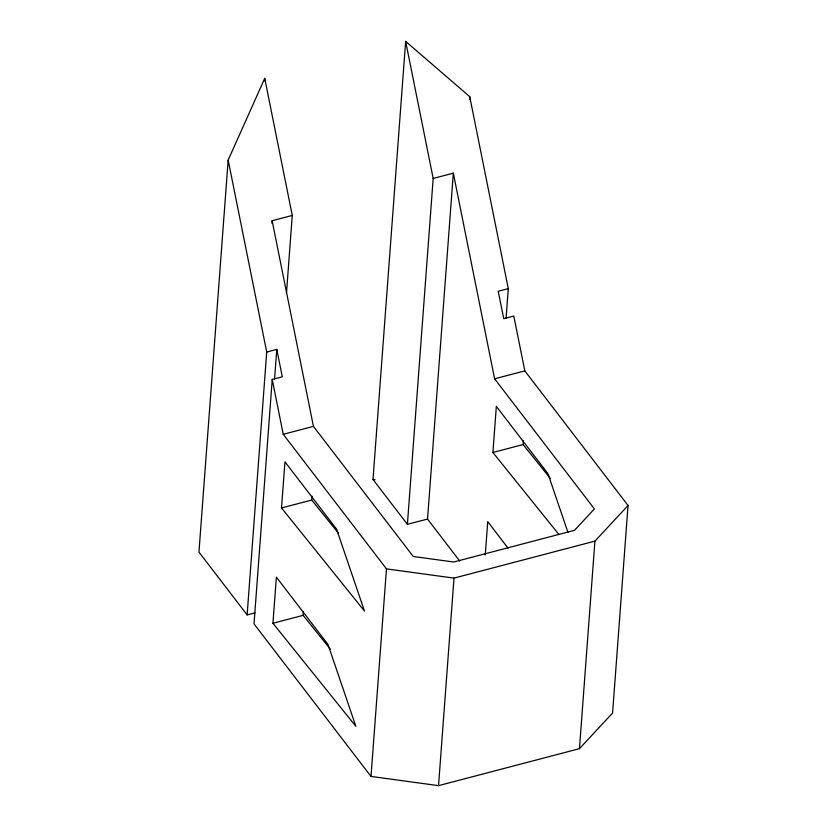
<?xml version="1.0" encoding="UTF-8"?>
<svg xmlns="http://www.w3.org/2000/svg" width="827" height="827" viewBox="0 0 827 827"><rect width="100%" height="100%" fill="white"/><g stroke="black" fill="none" stroke-linecap="round" stroke-linejoin="round"><path stroke-width="1.24" d="M286.514 292.593L292.262 215.444L264.733 78.338L228.169 160.097L198.956 552.105L247.128 614.916L254.954 612.859M264.537 80.922L264.733 78.338M271.938 223.3L272.135 220.726L292.262 215.444M247.128 614.916L266.718 352.044L228.169 160.097M266.718 352.044L276.787 349.397L282.296 376.823L272.228 379.459L254.013 623.889L371.003 776.429L438.537 785.65L579.458 748.662L612.58 713.019L628.044 505.483L524.814 370.889L513.805 316.048L503.736 318.695L498.226 291.269L508.295 288.633L469.746 96.687L405.643 41.35L372.998 479.474L407.401 524.339L427.538 519.056L459.698 560.995M274.574 379.035L276.787 349.397M272.931 623.269L276.373 577.143L327.988 644.44L355.858 726.323L272.931 623.269L303.127 615.34L330.5 649.36M281.521 507.964L284.964 461.848L336.579 529.146L364.459 611.029L281.521 507.964L311.727 500.046L338.295 533.064M303.127 615.34L303.416 611.494M311.727 500.046L312.006 496.2M371.003 776.429L386.467 568.893L283.237 434.299L272.228 379.459M407.401 524.339L433.183 178.446L405.643 41.35M427.538 519.056L453.32 173.163L433.183 178.446M469.55 99.261L469.746 96.687M438.537 785.65L454.002 578.114L594.923 541.127L628.044 505.483M485.263 554.969L487.744 521.661L508.078 548.167M558.928 534.531L492.902 452.483L496.345 406.367L547.96 473.664L567.932 532.319M506.083 318.271L508.295 288.633M550.472 478.575L523.098 444.554L523.388 440.708M579.458 748.662L594.923 541.127M283.237 434.299L313.433 426.381L413.231 556.478L453.744 562.019L574.538 530.314L594.406 508.925L494.618 378.818L453.32 173.163M494.618 378.818L524.814 370.889M492.902 452.483L523.098 444.554M372.998 479.474L375.107 479.763M386.467 568.893L454.002 578.114M272.135 220.726L313.433 426.381"/></g></svg>
